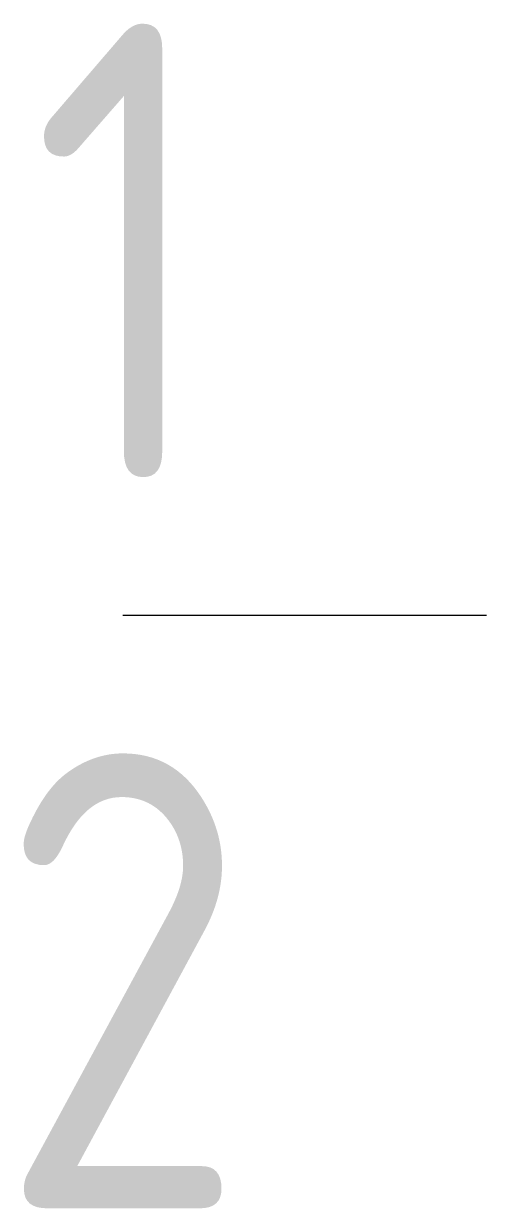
# Model space of a CAD drawing. Header units: millimetres. Extents: x -0.55 to 2, y -3.26 to 3.25.
import ezdxf
from ezdxf.enums import TextEntityAlignment as Align

# ---------------------------------------------------------------- set-up
doc = ezdxf.new("R2010")
doc.units = ezdxf.units.MM
doc.layers.add('SYMB_FIL', color=3, linetype='Continuous')
doc.layers.add('SYMB_TXT_CONTACT', color=2, linetype='Continuous')
doc.styles.add('NET2_5', font='isocp.shx', dxfattribs={"width": 0.9, "height": 2.5})

msp = doc.modelspace()

# ---------------------------------------------------------------- linework, layer by layer
at = {"layer": 'SYMB_FIL'}
msp.add_line((0, 0), (2, 0), dxfattribs=at)

# ---------------------------------------------------------------- texts
at = {"layer": 'SYMB_TXT_CONTACT', "style": 'NET2_5', "width": 0.9, "flags": 8}
msp.add_attdef('1', text='?POT', height=2.5, dxfattribs=at).set_placement((0, 0), align=Align.BOTTOM_CENTER)
msp.add_attdef('2', text='', height=2.5, dxfattribs=at).set_placement((0, -0.76), align=Align.TOP_CENTER)

doc.saveas('drawing.dxf')
